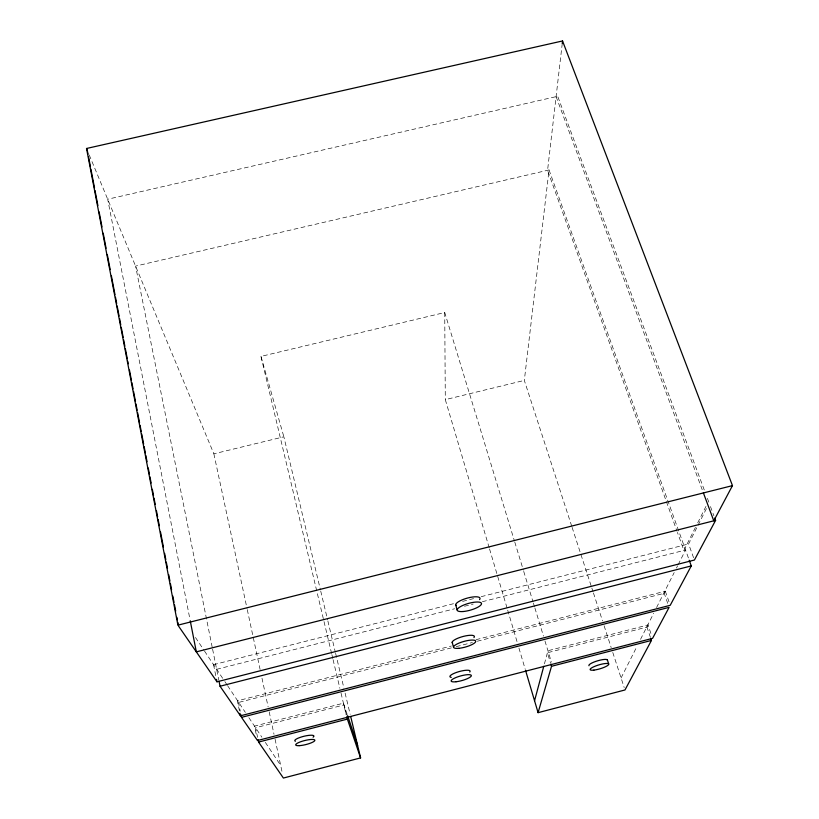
<?xml version="1.0" encoding="UTF-8"?>
<svg xmlns="http://www.w3.org/2000/svg" width="819" height="819" viewBox="0 0 819 819"><rect width="100%" height="100%" fill="white"/><g stroke="black" fill="none" stroke-linecap="round" stroke-linejoin="round"><path stroke-width="0.61" stroke-dasharray="4.09 3.07" d="M562.254 43.479L547.573 170.291L676.996 531.193M571.713 526.156L524.324 380.415L549.037 169.953L135.575 266.103L212.346 647.952M544.44 663.84L547.942 650.747L648.024 624.938L651.811 636.117M695.454 527.385L683.896 550.44L677.426 532.391M697.716 522.85L706.234 505.845M621.078 677.958L637.11 646.14M640.55 639.322L653.685 613.257M656.551 607.555L674.191 572.563M676.463 568.048L677.6 565.796M678.173 564.67L685.554 550.02L481.879 601.832M693.58 557.739L688.605 543.959L707.473 506.531M648.024 624.938L646.938 627.088L547.399 652.763L550.491 662.899M476.074 639.68L665.304 591.175L664.229 593.304L477.334 641.226M239.424 710.831L237.377 700.859L451.341 646.017M451.351 647.89L238.462 702.477L237.377 700.859M456.296 646.621L472.389 642.495M213.554 664.68L453.961 603.583M462.633 601.381L476.269 597.921M481.224 596.662L688.605 543.959M216.646 669.318L454.606 608.773M464.527 606.255L473.198 604.043M89.24 154.986L213.861 453.818L283.855 436.803L320.434 589.864M489.199 547.747L445.301 399.641L524.324 380.415M331.603 653.47L260.974 356.398L444.727 312.53L514.404 540.857M195.475 637.479L203.808 649.999M204.504 651.044L224.324 680.794M224.867 681.613L227.129 685.001M227.621 685.728L245.352 712.387M248.874 717.669L261.855 737.172M265.346 742.403L280.692 765.437M704.279 489.967L557.688 96.284L107.688 199.232L189.988 619.512M707.401 498.341L709.182 503.122M710.472 506.572L713.892 515.765M556.101 96.642L702.917 491.615M549.037 169.953L688.82 559.101M665.304 591.175L669.399 602.948M664.035 592.721L667.894 603.849M646.846 626.811L650.327 637.09M347.205 714.465L343.417 703.193L254.494 726.115L256.255 734.52M572.102 527.364L591.461 586.875M591.85 588.093L593.038 591.738M593.427 592.946L602.518 620.884M604.094 625.736L611.199 647.604M612.776 652.456L624.201 687.571M514.782 542.076L523.351 570.167M523.72 571.386L533.036 601.914M533.404 603.132L534.531 606.797M534.899 608.015L543.468 636.097M544.963 640.98L551.392 662.069M489.557 548.976L507.34 608.947M507.698 610.165L517.495 643.222M518.949 648.116L525.112 668.918M260.974 356.398L283.855 436.803M320.731 591.113L327.569 619.727M327.866 620.976L335.309 652.088M335.606 653.327L343.929 688.175M345.116 693.15L350.174 714.311M346.253 714.383L344.011 704.934L255.579 727.743L257.575 737.305M331.9 654.709L332.78 658.445M333.077 659.684L339.875 688.277M341.062 693.243L346.242 715.059M213.861 453.818L247.01 608.384M247.277 609.633L260.104 669.461M261.978 678.183L268.13 706.858M269.195 711.844L274.007 734.274M275.082 739.26L282.412 773.464M238.319 701.832L240.243 711.158M212.602 649.201L218.827 680.19M213.534 664.598L216.247 678.132M444.727 312.53L445.301 399.641"/><path stroke-width="1.23" d="M562.254 43.479L562.54 40.95L86.527 148.485L177.907 625.163L732.473 485.626L562.54 40.95M534.551 700.747L543.775 666.297M650.706 638.206L651.453 640.427L624.979 689.977L538.083 712.663L551.525 666.287L550.839 664.025M732.473 485.626L713.779 520.823L703.367 492.813M689.219 560.237L691.267 565.919L670.218 605.302L240.448 715.806L220.045 686.24L219.072 681.398M714.752 518.069L715.601 520.362L694.41 560.032L216.984 681.807L178.583 626.146L177.856 622.379M350.767 716.799L360.595 757.903L283.394 778.05L258.579 742.075L258.077 739.69M258.579 742.075L347.379 719.102L360.595 757.903M551.525 666.287L651.453 640.427M241.513 717.352L669.123 607.36L652.569 638.349L257.504 740.53L241.513 717.352L241.011 714.874M220.045 686.24L691.267 565.919M715.601 520.362L196.325 651.863L190.233 620.761M86.527 148.485L87.295 150.327M347.604 715.652L357.606 745.423M607.37 659.868L608.681 663.902M525.481 670.147L538.083 712.663M455.681 604.75L457.135 609.94M452.18 642.331L453.501 647.123M346.816 716.738L347.379 719.102M239.936 713.318L240.448 715.806M216.492 679.361L216.984 681.807M87.541 151.587L88.022 154.095M88.503 156.613L90.428 166.656M90.909 169.164L94.523 187.991M95.004 190.51L97.891 205.569M99.099 211.845L101.986 226.914M103.194 233.19L106.081 248.259M107.289 254.535L110.176 269.594M111.384 275.88L114.998 294.707M115.479 297.215L116.677 303.501M117.158 306.009L119.093 316.052M119.574 318.56L120.772 324.836M121.253 327.354L123.188 337.397M123.669 339.905L124.867 346.181M125.348 348.689L127.283 358.732M127.764 361.251L128.245 363.759M129.443 370.034L131.368 380.077M131.859 382.586L133.057 388.871M133.538 391.38L135.463 401.423M135.954 403.931L137.152 410.206M137.633 412.725L139.558 422.768M140.039 425.276L141.247 431.552M141.728 434.06L143.653 444.103M144.134 446.621L145.342 452.897M145.823 455.405L147.031 461.681M148.229 467.956L149.437 474.242M149.918 476.75L151.126 483.026M152.324 489.301L153.532 495.577M154.013 498.095L155.221 504.371M156.419 510.647L157.627 516.922M158.108 519.43L159.316 525.706M160.514 531.992L163.411 547.051M164.609 553.327L165.817 559.612M166.298 562.121L167.506 568.396M168.704 574.672L169.912 580.947M170.393 583.466L171.591 589.741M172.799 596.017L174.007 602.293M174.488 604.801L175.686 611.076M176.894 617.362L177.375 619.87M456.081 605.589A12.623 3.542 -15.8 0 1 468.028 597.911A12.623 3.542 -15.8 0 1 479.565 599.621M452.549 643.028A11.497 2.938 -15.6 0 1 463.4 636.394A11.497 2.938 -15.6 0 1 473.966 637.54M451.259 677.405A10.473 2.437 -15.4 0 1 458.783 671.682A10.473 2.437 -15.4 0 1 469.758 672.03M588.984 665.745A9.695 2.058 -16.6 0 1 597.962 660.708A9.695 2.058 -16.6 0 1 607.411 660.411M295.393 741.256A9.889 2.129 -13.9 0 1 304.586 736.117A9.889 2.129 -13.9 0 1 313.093 737.202M462.991 611.537A12.643 3.501 -15.7 0 0 481.541 603.726A12.643 3.501 -15.7 0 0 463.493 605.139A12.643 3.501 -15.7 0 0 462.991 611.537M458.875 648.31A11.517 2.907 -15.6 0 0 475.747 641.41A11.517 2.907 -15.6 0 0 459.244 643.007A11.517 2.907 -15.6 0 0 458.875 648.31M456.04 681.756A10.483 2.406 -15.4 0 0 471.375 675.675A10.483 2.406 -15.4 0 0 456.316 677.374A10.483 2.406 -15.4 0 0 456.04 681.756M593.898 670.116A9.705 2.027 -16.6 0 0 608.712 664.444A9.705 2.027 -16.6 0 0 595.771 665.939A9.705 2.027 -16.6 0 0 593.898 670.116M299.17 745.669A9.9 2.099 -13.9 0 0 314.762 740.673A9.9 2.099 -13.9 0 0 301.894 741.338A9.9 2.099 -13.9 0 0 299.17 745.669"/></g></svg>
